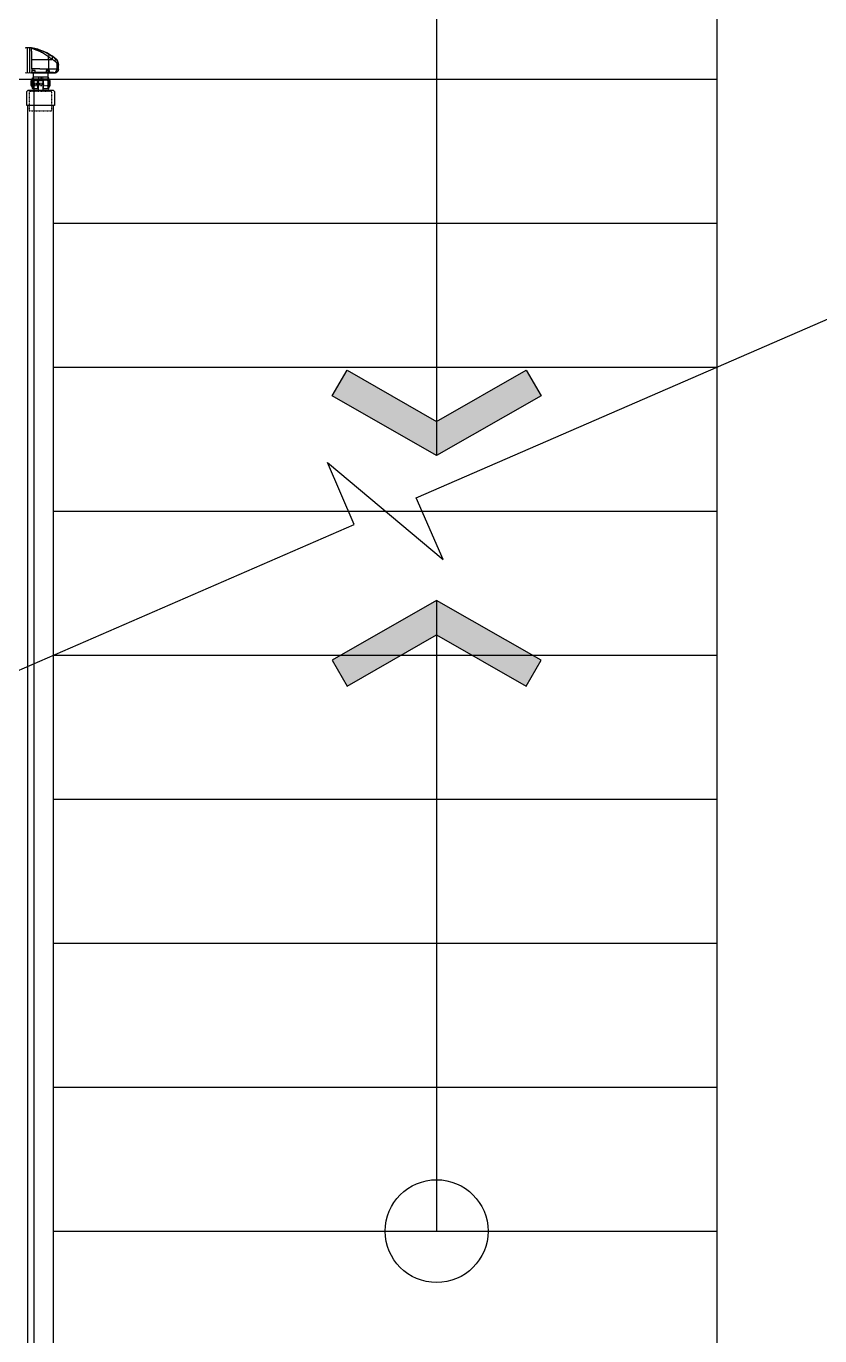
# Model space of a CAD drawing. Header units: millimetres. Extents: x -105683 to 94728, y -31127 to 151123.
# Drawn here: x 632 to 2175, y -5628 to -3082 of the extents above; entities that cross this region are included whole.
import ezdxf

# ---------------------------------------------------------------- set-up
doc = ezdxf.new("R2010")
doc.units = ezdxf.units.MM
doc.linetypes.add('xr_plan$0$AXR-B3F$0$HIDDEN', pattern=[0.375, 0.25, -0.125])
doc.layers.add('e-plan', color=9, linetype='Continuous')

# ---------------------------------------------------------------- blocks, each defined once
blk = doc.blocks.new('xr_plan$0$AXR-B3F$0$A$C4A476E5C')
at = {"layer": 'e-plan'}
for points in [[(-8.5, 14.5), (22.5, 14.5), (22.5, 5.2), (4.5, 5.2), (4.5, -5.2), (22.5, -5.2), (22.5, -14.5), (-8.5, -14.5), (-8.5, -17), (-12.5, -17), (-12.5, -10.5), (-7.5, -10.5), (-7.5, 0), (-7.5, 10.5), (-12.5, 10.5), (-12.5, 17), (-8.5, 17), (-8.5, 14.5), (-8.5, 17)], [(0, -14.5), (0, 14.5)], [(22.8, 14.5), (1.2, 14.5)], [(4.5, 5), (25.5, 5)], [(22.8, -14.5), (1.2, -14.5)], [(25.5, -5), (4.5, -5)]]:
    blk.add_lwpolyline(points, dxfattribs=at)
for points in [[(22.8, 14.5), (22.8, 14.7, 0.414214), (21.5, 16), (2.5, 16, 0.414214), (1.2, 14.7), (1.2, 14.5)], [(20.2, 16, 0.306902), (19.4, 17.2, 0.108318), (12, 18.5, 0.10812), (4.6, 17.2, 0.306686), (3.8, 16)], [(22.8, -14.5), (22.8, -14.7, -0.414214), (21.5, -16), (2.5, -16, -0.414214), (1.2, -14.7), (1.2, -14.5)], [(20.2, -16, -0.306902), (19.4, -17.2, -0.108318), (12, -18.5, -0.10812), (4.6, -17.2, -0.306686), (3.8, -16)]]:
    blk.add_lwpolyline(points, format="xyb", dxfattribs=at)
at = {"layer": 'e-plan', "linetype": 'xr_plan$0$AXR-B3F$0$HIDDEN', "ltscale": 0.08}
for points in [[(4.5, -5), (2.7, -5), (2.7, 5), (4.5, 5)], [(7, 5.2), (7, 14.5)], [(7, -5), (7, 5)], [(17, 5.2), (17, 14.5)], [(17, -5), (17, 5)], [(7, -14.5), (7, -5.2)], [(17, -14.5), (17, -5.2)]]:
    blk.add_lwpolyline(points, dxfattribs=at)
blk.add_lwpolyline([(7, -5.5), (7.6, -5.5), (7.6, 12.2, -0.414214), (8.9, 13.5), (10.7, 13.5, -0.414214), (12, 12.2), (12, -5.5), (14.3, -5.5), (14.3, 12.2, -0.414214), (15.6, 13.5), (17, 13.5)], format="xyb", dxfattribs=at)
blk = doc.blocks.new('xr_plan$0$AXR-B3F$0$A$C60F43BED')
at = {"layer": 'e-plan'}
blk.add_lwpolyline([(-10.1, 27), (-35.6, 27, 0.414214), (-40.1, 22.5), (-40.1, -22.5, 0.414214), (-35.6, -27), (-10.1, -27)], format="xyb", dxfattribs=at)
blk.add_lwpolyline([(-10.1, -27), (-10.1, 27)], dxfattribs=at)
at = {"layer": 'e-plan', "linetype": 'xr_plan$0$AXR-B3F$0$HIDDEN', "ltscale": 0.08}
for points in [[(-10.1, -22), (-37.5, -22), (-37.5, 22), (-10.1, 22)], [(-10.1, 22), (0, 22), (0, -22), (-10.1, -22)]]:
    blk.add_lwpolyline(points, dxfattribs=at)
blk = doc.blocks.new('Xref-지하1층')
at = {"layer": 'e-plan'}
for p, q in [((5500, 10400), (5500, 5320)), ((2800, 8720), (5500, 8720)), ((4172.5, 5920), (4172.5, 8720)), ((4201.2, 8720), (4172.5, 8720)), ((4172.5, 5920), (4172.5, 8720)), ((4209.9, 8440), (5500, 8440)), ((4209.9, 8160), (5500, 8160)), ((4209.9, 7880), (5500, 7880)), ((4209.9, 7600), (5500, 7600)), ((4209.9, 7320), (5500, 7320)), ((4209.9, 7040), (5500, 7040)), ((4209.9, 6760), (5500, 6760)), ((4209.9, 6480), (5500, 6480))]:
    blk.add_line(p, q, dxfattribs=at)
at = {"layer": 'e-plan', "linetype": 'Continuous'}
for p, q in [((4200.3, 8758.3), (4200.3, 8739.5)), ((4216.3, 8751), (4216.3, 8739.4)), ((4219.2, 8747.2), (4219.2, 8739.4)), ((4219.2, 8739.4), (4219.4, 8739.2)), ((4219.4, 8739.2), (4219.4, 8747.2)), ((4167.3, 8732.2), (4212.4, 8732.2)), ((4212.4, 8732.2), (4212.2, 8732.4))]:
    blk.add_line(p, q, dxfattribs=at)
at = {"layer": 'e-plan'}
for points in [[(3475, 5920), (3475, 9589.8), (4954.9, 9589.8), (4954.9, 7987.8)], [(4159.9, 5971.5), (4159.9, 8668.5)], [(4209.9, 5971.5), (4209.9, 8668.5)], [(3884.6, 7458.8), (4794.8, 7853.9), (4742.5, 7974.3), (4967.4, 7785.7), (4915.1, 7906.1), (5800, 8290.2)], [(4954.9, 7706), (4954.9, 6480)]]:
    blk.add_lwpolyline(points, dxfattribs=at)
for points in [[(4954.9, 8054.5), (5129.2, 8154.1), (5157.9, 8103.8), (4954.9, 7987.8), (4752, 8103.8), (4780.7, 8154.1)], [(4954.9, 7639.3), (5129.2, 7539.8), (5157.9, 7590), (4954.9, 7706), (4752, 7590), (4780.7, 7539.8)]]:
    blk.add_lwpolyline(points, close=True, dxfattribs=at)
at = {"layer": 'e-plan', "linetype": 'Continuous'}
for points in [[(4212.7, 8754.8, 0), (4212.8, 8754.9, 0), (4212.9, 8755, 0), (4212.9, 8755.2, 0), (4213, 8755.3, 0), (4213, 8755.5, 0), (4213.1, 8755.6, 0), (4213.1, 8755.8, 0), (4213.2, 8755.9, 0), (4213.2, 8756, 0), (4213.3, 8756.2, 0), (4213.3, 8756.3, 0), (4213.4, 8756.5, 0), (4213.4, 8756.6, 0), (4213.4, 8756.7, 0), (4213.4, 8756.9, 0), (4213.5, 8757, 0), (4213.5, 8757.1, 0), (4213.5, 8757.3, 0), (4213.5, 8757.4, 0), (4213.5, 8757.5, 0), (4213.6, 8757.7, 0), (4213.6, 8757.8, 0), (4213.6, 8757.9, 0), (4213.6, 8758, 0), (4213.6, 8758.2, 0), (4213.6, 8758.3, 0), (4213.6, 8758.4, 0), (4213.6, 8758.5, 0), (4213.5, 8758.6, 0), (4213.5, 8758.7, 0), (4213.5, 8758.9, 0), (4213.5, 8759, 0), (4213.5, 8759.1, 0), (4213.4, 8759.2, 0), (4213.4, 8759.3, 0), (4213.4, 8759.4, 0), (4213.3, 8759.5, 0), (4213.3, 8759.6, 0), (4213.3, 8759.6, 0), (4213.2, 8759.7, 0), (4213.2, 8759.8, 0), (4213.1, 8759.9, 0), (4213.1, 8760, 0), (4213, 8760.1, 0), (4213, 8760.1, 0), (4212.9, 8760.2, 0), (4212.8, 8760.3, 0), (4212.8, 8760.3, 0), (4212.7, 8760.4, 0)], [(4200.3, 8739.5, 0), (4199.6, 8739.5, 0), (4199, 8739.5, 0), (4198.3, 8739.5, 0), (4197.7, 8739.5, 0), (4197.1, 8739.5, 0), (4196.4, 8739.5, 0), (4195.8, 8739.5, 0), (4195.1, 8739.5, 0), (4194.5, 8739.5, 0), (4193.8, 8739.5, 0), (4193.2, 8739.5, 0), (4192.5, 8739.5, 0), (4191.9, 8739.5, 0), (4191.2, 8739.5, 0), (4190.6, 8739.5, 0), (4189.9, 8739.5, 0), (4189.3, 8739.5, 0), (4188.6, 8739.5, 0), (4188, 8739.5, 0), (4187.3, 8739.5, 0), (4186.7, 8739.5, 0), (4186, 8739.5, 0), (4185.4, 8739.5, 0), (4184.7, 8739.5, 0), (4184.1, 8739.5, 0), (4183.4, 8739.6, 0), (4182.7, 8739.6, 0), (4182.1, 8739.6, 0), (4181.4, 8739.6, 0), (4180.8, 8739.6, 0), (4180.1, 8739.6, 0), (4179.5, 8739.6, 0), (4178.8, 8739.6, 0), (4178.1, 8739.6, 0), (4177.5, 8739.6, 0), (4176.8, 8739.6, 0), (4176.1, 8739.6, 0), (4175.5, 8739.6, 0), (4174.8, 8739.6, 0), (4174.2, 8739.6, 0), (4173.5, 8739.6, 0), (4172.8, 8739.6, 0), (4172.2, 8739.6, 0), (4171.5, 8739.6, 0), (4170.8, 8739.6, 0), (4170.2, 8739.6, 0), (4169.5, 8739.6, 0), (4168.8, 8739.6, 0), (4168.2, 8739.6, 0)], [(4198.1, 8732.5, 0), (4198.1, 8732.5, 0), (4198.2, 8732.5, 0), (4198.3, 8732.5, 0), (4198.3, 8732.6, 0), (4198.4, 8732.6, 0), (4198.5, 8732.6, 0), (4198.5, 8732.7, 0), (4198.6, 8732.7, 0), (4198.7, 8732.8, 0), (4198.7, 8732.9, 0), (4198.8, 8732.9, 0), (4198.9, 8733, 0), (4198.9, 8733.1, 0), (4199, 8733.2, 0), (4199, 8733.3, 0), (4199.1, 8733.4, 0), (4199.2, 8733.5, 0), (4199.2, 8733.6, 0), (4199.3, 8733.7, 0), (4199.3, 8733.9, 0), (4199.4, 8734, 0), (4199.5, 8734.1, 0), (4199.5, 8734.3, 0), (4199.6, 8734.4, 0), (4199.6, 8734.6, 0), (4199.7, 8734.7, 0), (4199.7, 8734.9, 0), (4199.7, 8735.1, 0), (4199.8, 8735.2, 0), (4199.8, 8735.4, 0), (4199.9, 8735.6, 0), (4199.9, 8735.8, 0), (4199.9, 8736, 0), (4200, 8736.2, 0), (4200, 8736.3, 0), (4200, 8736.5, 0), (4200.1, 8736.7, 0), (4200.1, 8736.9, 0), (4200.1, 8737.2, 0), (4200.1, 8737.4, 0), (4200.2, 8737.6, 0), (4200.2, 8737.8, 0), (4200.2, 8738, 0), (4200.2, 8738.2, 0), (4200.2, 8738.4, 0), (4200.2, 8738.6, 0), (4200.2, 8738.9, 0), (4200.3, 8739.1, 0), (4200.3, 8739.3, 0)], [(4216.3, 8739.4, 0), (4216, 8739.4, 0), (4215.8, 8739.4, 0), (4215.5, 8739.4, 0), (4215.2, 8739.4, 0), (4215, 8739.4, 0), (4214.7, 8739.5, 0), (4214.4, 8739.5, 0), (4214.1, 8739.5, 0), (4213.8, 8739.5, 0), (4213.5, 8739.5, 0), (4213.2, 8739.5, 0), (4212.9, 8739.5, 0), (4212.6, 8739.5, 0), (4212.3, 8739.5, 0), (4212, 8739.5, 0), (4211.7, 8739.5, 0), (4211.4, 8739.5, 0), (4211.1, 8739.5, 0), (4210.8, 8739.5, 0), (4210.5, 8739.5, 0), (4210.2, 8739.5, 0), (4209.9, 8739.5, 0), (4209.5, 8739.5, 0), (4209.2, 8739.5, 0), (4208.9, 8739.5, 0), (4208.6, 8739.5, 0), (4208.2, 8739.5, 0), (4207.9, 8739.5, 0), (4207.6, 8739.5, 0), (4207.2, 8739.5, 0), (4206.9, 8739.5, 0), (4206.6, 8739.5, 0), (4206.2, 8739.5, 0), (4205.9, 8739.5, 0), (4205.6, 8739.5, 0), (4205.2, 8739.5, 0), (4204.9, 8739.5, 0), (4204.5, 8739.5, 0), (4204.2, 8739.5, 0), (4203.8, 8739.5, 0), (4203.5, 8739.5, 0), (4203.1, 8739.5, 0), (4202.8, 8739.5, 0), (4202.4, 8739.5, 0), (4202.1, 8739.5, 0), (4201.7, 8739.5, 0), (4201.3, 8739.5, 0), (4201, 8739.5, 0), (4200.6, 8739.5, 0)], [(4211.3, 8732.4, 0), (4211.5, 8732.4, 0), (4211.6, 8732.5, 0), (4211.8, 8732.5, 0), (4211.9, 8732.5, 0), (4212.1, 8732.5, 0), (4212.2, 8732.6, 0), (4212.4, 8732.6, 0), (4212.5, 8732.7, 0), (4212.7, 8732.7, 0), (4212.8, 8732.8, 0), (4213, 8732.9, 0), (4213.1, 8732.9, 0), (4213.3, 8733, 0), (4213.4, 8733.1, 0), (4213.6, 8733.2, 0), (4213.7, 8733.3, 0), (4213.8, 8733.4, 0), (4214, 8733.5, 0), (4214.1, 8733.7, 0), (4214.2, 8733.8, 0), (4214.4, 8733.9, 0), (4214.5, 8734.1, 0), (4214.6, 8734.2, 0), (4214.7, 8734.4, 0), (4214.8, 8734.5, 0), (4214.9, 8734.7, 0), (4215.1, 8734.8, 0), (4215.2, 8735, 0), (4215.3, 8735.2, 0), (4215.3, 8735.3, 0), (4215.4, 8735.5, 0), (4215.5, 8735.7, 0), (4215.6, 8735.9, 0), (4215.7, 8736.1, 0), (4215.8, 8736.3, 0), (4215.8, 8736.5, 0), (4215.9, 8736.7, 0), (4216, 8736.9, 0), (4216, 8737.1, 0), (4216.1, 8737.3, 0), (4216.1, 8737.5, 0), (4216.2, 8737.7, 0), (4216.2, 8737.9, 0), (4216.2, 8738.1, 0), (4216.3, 8738.3, 0), (4216.3, 8738.6, 0), (4216.3, 8738.8, 0), (4216.3, 8739, 0), (4216.3, 8739.2, 0)], [(4212.4, 8732.2, 0), (4212.6, 8732.2, 0), (4212.8, 8732.2, 0), (4213, 8732.2, 0), (4213.2, 8732.3, 0), (4213.5, 8732.3, 0), (4213.7, 8732.3, 0), (4213.9, 8732.4, 0), (4214.1, 8732.4, 0), (4214.3, 8732.5, 0), (4214.5, 8732.5, 0), (4214.7, 8732.6, 0), (4214.9, 8732.7, 0), (4215.2, 8732.8, 0), (4215.4, 8732.9, 0), (4215.5, 8733, 0), (4215.7, 8733.1, 0), (4215.9, 8733.2, 0), (4216.1, 8733.3, 0), (4216.3, 8733.4, 0), (4216.5, 8733.5, 0), (4216.7, 8733.7, 0), (4216.8, 8733.8, 0), (4217, 8734, 0), (4217.2, 8734.1, 0), (4217.3, 8734.3, 0), (4217.5, 8734.4, 0), (4217.6, 8734.6, 0), (4217.8, 8734.7, 0), (4217.9, 8734.9, 0), (4218, 8735.1, 0), (4218.2, 8735.3, 0), (4218.3, 8735.5, 0), (4218.4, 8735.6, 0), (4218.5, 8735.8, 0), (4218.6, 8736, 0), (4218.7, 8736.2, 0), (4218.8, 8736.4, 0), (4218.9, 8736.6, 0), (4219, 8736.8, 0), (4219, 8737, 0), (4219.1, 8737.3, 0), (4219.2, 8737.5, 0), (4219.2, 8737.7, 0), (4219.2, 8737.9, 0), (4219.3, 8738.1, 0), (4219.3, 8738.3, 0), (4219.3, 8738.5, 0), (4219.4, 8738.8, 0), (4219.4, 8739, 0)], [(4216.3, 8751, 0), (4216.4, 8751.1, 0), (4216.5, 8751.1, 0), (4216.5, 8751.2, 0), (4216.6, 8751.3, 0), (4216.7, 8751.3, 0), (4216.7, 8751.4, 0), (4216.8, 8751.4, 0), (4216.8, 8751.5, 0), (4216.9, 8751.6, 0), (4217, 8751.6, 0), (4217, 8751.7, 0), (4217.1, 8751.8, 0), (4217.1, 8751.8, 0), (4217.2, 8751.9, 0), (4217.2, 8751.9, 0), (4217.3, 8752, 0), (4217.3, 8752.1, 0), (4217.4, 8752.1, 0), (4217.4, 8752.2, 0), (4217.4, 8752.3, 0), (4217.5, 8752.3, 0), (4217.5, 8752.4, 0), (4217.5, 8752.4, 0), (4217.6, 8752.5, 0), (4217.6, 8752.6, 0), (4217.6, 8752.6, 0), (4217.7, 8752.7, 0), (4217.7, 8752.7, 0), (4217.7, 8752.8, 0), (4217.7, 8752.8, 0), (4217.8, 8752.9, 0), (4217.8, 8753, 0), (4217.8, 8753, 0), (4217.8, 8753.1, 0), (4217.8, 8753.1, 0), (4217.8, 8753.2, 0), (4217.8, 8753.2, 0), (4217.8, 8753.3, 0), (4217.8, 8753.3, 0), (4217.9, 8753.4, 0), (4217.9, 8753.4, 0), (4217.9, 8753.5, 0), (4217.8, 8753.5, 0), (4217.8, 8753.6, 0), (4217.8, 8753.6, 0), (4217.8, 8753.7, 0), (4217.8, 8753.7, 0), (4217.8, 8753.8, 0), (4217.8, 8753.8, 0)], [(4219.2, 8739.4, 0), (4219.2, 8739.4, 0), (4219.1, 8739.4, 0), (4219.1, 8739.4, 0), (4219.1, 8739.4, 0), (4219.1, 8739.4, 0), (4219.1, 8739.4, 0), (4219.1, 8739.4, 0), (4219.1, 8739.4, 0), (4219, 8739.4, 0), (4219, 8739.4, 0), (4219, 8739.4, 0), (4219, 8739.4, 0), (4218.9, 8739.4, 0), (4218.9, 8739.4, 0), (4218.9, 8739.4, 0), (4218.8, 8739.4, 0), (4218.8, 8739.4, 0), (4218.8, 8739.4, 0), (4218.7, 8739.4, 0), (4218.7, 8739.4, 0), (4218.6, 8739.4, 0), (4218.6, 8739.4, 0), (4218.5, 8739.4, 0), (4218.5, 8739.4, 0), (4218.4, 8739.4, 0), (4218.3, 8739.4, 0), (4218.3, 8739.4, 0), (4218.2, 8739.4, 0), (4218.2, 8739.4, 0), (4218.1, 8739.4, 0), (4218, 8739.4, 0), (4217.9, 8739.4, 0), (4217.9, 8739.4, 0), (4217.8, 8739.4, 0), (4217.7, 8739.4, 0), (4217.6, 8739.4, 0), (4217.6, 8739.4, 0), (4217.5, 8739.4, 0), (4217.4, 8739.4, 0), (4217.3, 8739.4, 0), (4217.2, 8739.4, 0), (4217.1, 8739.4, 0), (4217, 8739.4, 0), (4216.9, 8739.4, 0), (4216.8, 8739.4, 0), (4216.7, 8739.4, 0), (4216.6, 8739.4, 0), (4216.5, 8739.4, 0), (4216.4, 8739.4, 0)], [(4198.1, 8732.5, 0), (4197.5, 8732.5, 0), (4196.9, 8732.5, 0), (4196.3, 8732.5, 0), (4195.7, 8732.5, 0), (4195, 8732.5, 0), (4194.4, 8732.5, 0), (4193.8, 8732.5, 0), (4193.2, 8732.5, 0), (4192.6, 8732.5, 0), (4192, 8732.5, 0), (4191.4, 8732.5, 0), (4190.8, 8732.5, 0), (4190.2, 8732.5, 0), (4189.6, 8732.5, 0), (4189, 8732.5, 0), (4188.4, 8732.5, 0), (4187.8, 8732.5, 0), (4187.2, 8732.5, 0), (4186.5, 8732.5, 0), (4185.9, 8732.5, 0), (4185.3, 8732.5, 0), (4184.7, 8732.5, 0), (4184.1, 8732.5, 0), (4183.5, 8732.5, 0), (4182.9, 8732.5, 0), (4182.2, 8732.5, 0), (4181.6, 8732.6, 0), (4181, 8732.6, 0), (4180.4, 8732.6, 0), (4179.8, 8732.6, 0), (4179.2, 8732.6, 0), (4178.5, 8732.6, 0), (4177.9, 8732.6, 0), (4177.3, 8732.6, 0), (4176.7, 8732.6, 0), (4176.1, 8732.6, 0), (4175.4, 8732.6, 0), (4174.8, 8732.6, 0), (4174.2, 8732.6, 0), (4173.6, 8732.6, 0), (4172.9, 8732.6, 0), (4172.3, 8732.6, 0), (4171.7, 8732.6, 0), (4171.1, 8732.6, 0), (4170.4, 8732.6, 0), (4169.8, 8732.6, 0), (4169.2, 8732.6, 0), (4168.6, 8732.6, 0), (4167.9, 8732.6, 0)], [(4211.3, 8732.4, 0), (4211.1, 8732.4, 0), (4210.9, 8732.4, 0), (4210.6, 8732.4, 0), (4210.4, 8732.4, 0), (4210.2, 8732.4, 0), (4209.9, 8732.5, 0), (4209.7, 8732.5, 0), (4209.5, 8732.5, 0), (4209.2, 8732.5, 0), (4209, 8732.5, 0), (4208.8, 8732.5, 0), (4208.5, 8732.5, 0), (4208.3, 8732.5, 0), (4208, 8732.5, 0), (4207.8, 8732.5, 0), (4207.5, 8732.5, 0), (4207.3, 8732.5, 0), (4207, 8732.5, 0), (4206.8, 8732.5, 0), (4206.5, 8732.5, 0), (4206.2, 8732.5, 0), (4206, 8732.5, 0), (4205.7, 8732.5, 0), (4205.4, 8732.5, 0), (4205.2, 8732.5, 0), (4204.9, 8732.5, 0), (4204.6, 8732.5, 0), (4204.4, 8732.5, 0), (4204.1, 8732.5, 0), (4203.8, 8732.5, 0), (4203.5, 8732.5, 0), (4203.3, 8732.5, 0), (4203, 8732.5, 0), (4202.7, 8732.5, 0), (4202.4, 8732.5, 0), (4202.1, 8732.5, 0), (4201.9, 8732.5, 0), (4201.6, 8732.5, 0), (4201.3, 8732.5, 0), (4201, 8732.5, 0), (4200.7, 8732.5, 0), (4200.4, 8732.5, 0), (4200.1, 8732.5, 0), (4199.8, 8732.5, 0), (4199.5, 8732.5, 0), (4199.2, 8732.5, 0), (4198.9, 8732.5, 0), (4198.6, 8732.5, 0), (4198.4, 8732.5, 0)], [(4212.2, 8732.4, 0), (4212.2, 8732.4, 0), (4212.2, 8732.4, 0), (4212.1, 8732.4, 0), (4212.1, 8732.4, 0), (4212.1, 8732.4, 0), (4212.1, 8732.4, 0), (4212.1, 8732.4, 0), (4212.1, 8732.4, 0), (4212.1, 8732.4, 0), (4212.1, 8732.4, 0), (4212.1, 8732.4, 0), (4212.1, 8732.4, 0), (4212.1, 8732.4, 0), (4212.1, 8732.4, 0), (4212.1, 8732.4, 0), (4212.1, 8732.4, 0), (4212, 8732.4, 0), (4212, 8732.4, 0), (4212, 8732.4, 0), (4212, 8732.4, 0), (4212, 8732.4, 0), (4212, 8732.4, 0), (4212, 8732.4, 0), (4211.9, 8732.4, 0), (4211.9, 8732.4, 0), (4211.9, 8732.4, 0), (4211.9, 8732.4, 0), (4211.9, 8732.4, 0), (4211.9, 8732.4, 0), (4211.8, 8732.4, 0), (4211.8, 8732.4, 0), (4211.8, 8732.4, 0), (4211.8, 8732.4, 0), (4211.7, 8732.4, 0), (4211.7, 8732.4, 0), (4211.7, 8732.4, 0), (4211.7, 8732.4, 0), (4211.6, 8732.4, 0), (4211.6, 8732.4, 0), (4211.6, 8732.4, 0), (4211.6, 8732.4, 0), (4211.5, 8732.4, 0), (4211.5, 8732.4, 0), (4211.5, 8732.4, 0), (4211.5, 8732.4, 0), (4211.4, 8732.4, 0), (4211.4, 8732.4, 0), (4211.4, 8732.4, 0), (4211.3, 8732.4, 0)]]:
    blk.add_polyline3d(points, dxfattribs=at)
at = {"layer": 'e-plan'}
blk.add_circle((4954.9, 6480), 100, dxfattribs=at)
at = {"layer": 'e-plan', "linetype": 'Continuous'}
blk.add_arc((4149.9, 8679.6), 102.6, 52.1807, 80.2103, dxfattribs=at)
at = {"layer": 'e-plan', "linetype": 'Continuous', "extrusion": (-1e-16, 2.22045e-32, -1)}
for centre, radius, start, end in [((-4202.4, 8747.2), 17, 127.8193, 180), ((-4157.6, 8734.2), 2.75, 225.2805, 314.7195), ((-4161.5, 8734.2), 2.75, 225.2805, 314.7195), ((-4165.4, 8734.2), 2.75, 225.2805, 314.7195)]:
    blk.add_arc(centre, radius, start, end, dxfattribs=at)
at = {"layer": 'e-plan', "linetype": 'Continuous', "extrusion": (0.008726, -0.008726, -0.999924)}
blk.add_arc((-4212.2, 8739.2, -40.2), 7, 180, 269.9956, dxfattribs=at)
at = {"layer": 'e-plan', "linetype": 'Continuous'}
for points, knots in [([(4155.7, 8780.7), (4155.9, 8781), (4156.2, 8781.1), (4156.4, 8781.3), (4156.7, 8781.4), (4157, 8781.5), (4157.3, 8781.5), (4157.6, 8781.6), (4157.9, 8781.5), (4158.2, 8781.5), (4158.5, 8781.4), (4158.8, 8781.3), (4159.1, 8781.1), (4159.3, 8781), (4159.4, 8780.9), (4159.5, 8780.7)], [0, 0, 0, 0, 0.216293, 0.216293, 0.216293, 0.432586, 0.432586, 0.432586, 0.648879, 0.648879, 0.648879, 0.865171, 0.865171, 0.865171, 1, 1, 1, 1]), ([(4159.5, 8780.7), (4159.8, 8781), (4160, 8781.1), (4160.3, 8781.3), (4160.6, 8781.4), (4160.9, 8781.5), (4161.2, 8781.5), (4161.5, 8781.6), (4161.8, 8781.5), (4162.1, 8781.5), (4162.4, 8781.4), (4162.7, 8781.3), (4163, 8781.1), (4163.1, 8781), (4163.3, 8780.9), (4163.4, 8780.7)], [0, 0, 0, 0, 0.216293, 0.216293, 0.216293, 0.432586, 0.432586, 0.432586, 0.648879, 0.648879, 0.648879, 0.865171, 0.865171, 0.865171, 1, 1, 1, 1]), ([(4159.5, 8732.2), (4159.5, 8732.3), (4159.5, 8732.4), (4159.5, 8732.5), (4159.5, 8732.5), (4159.5, 8732.5), (4159.5, 8733.4), (4159.5, 8736.3), (4159.5, 8739), (4159.5, 8741.8), (4159.5, 8746.8), (4159.5, 8752.4), (4159.5, 8758), (4159.5, 8763.6), (4159.5, 8770.4), (4159.5, 8775.4), (4159.5, 8778.1), (4159.5, 8779.1), (4159.5, 8779.8), (4159.5, 8780.3), (4159.5, 8780.5), (4159.5, 8780.5), (4159.5, 8780.5), (4159.5, 8780.5), (4159.5, 8780.6), (4159.5, 8780.7), (4159.5, 8780.7)], [0, 0, 0, 0, 0.25, 0.28125, 0.296875, 0.3125, 0.34375, 0.375, 0.390625, 0.40625, 0.4375, 0.5, 0.53125, 0.5625, 0.625, 0.6875, 0.703125, 0.71875, 0.726563, 0.734375, 0.75, 0.765625, 0.78125, 0.8125, 0.875, 1, 1, 1, 1]), ([(4163.4, 8780.7), (4163.6, 8781), (4163.9, 8781.1), (4164.2, 8781.3), (4164.4, 8781.4), (4164.8, 8781.5), (4165.1, 8781.5), (4165.4, 8781.6), (4165.7, 8781.5), (4166, 8781.5), (4166.3, 8781.4), (4166.6, 8781.3), (4166.8, 8781.1), (4167, 8781), (4167.2, 8780.9), (4167.3, 8780.7)], [0, 0, 0, 0, 0.213706, 0.213706, 0.213706, 0.427411, 0.427411, 0.427411, 0.641117, 0.641117, 0.641117, 0.854822, 0.854822, 0.854822, 1, 1, 1, 1]), ([(4163.4, 8780.7), (4163.4, 8780.7), (4163.4, 8780.6), (4163.4, 8780.5), (4163.4, 8780.5), (4163.4, 8780.5), (4163.4, 8780.5), (4163.4, 8780.3), (4163.4, 8779.8), (4163.4, 8779.1), (4163.4, 8778.1), (4163.4, 8775.4), (4163.4, 8770.4), (4163.4, 8763.6), (4163.4, 8758), (4163.4, 8752.4), (4163.4, 8746.8), (4163.4, 8741.8), (4163.4, 8739), (4163.4, 8736.3), (4163.4, 8733.4), (4163.4, 8732.5), (4163.4, 8732.5), (4163.4, 8732.5), (4163.4, 8732.4), (4163.4, 8732.3), (4163.4, 8732.2)], [0, 0, 0, 0, 0.125, 0.1875, 0.21875, 0.234375, 0.25, 0.265625, 0.273438, 0.28125, 0.296875, 0.3125, 0.375, 0.4375, 0.46875, 0.5, 0.5625, 0.59375, 0.609375, 0.625, 0.65625, 0.6875, 0.703125, 0.71875, 0.75, 1, 1, 1, 1]), ([(4167.3, 8780.4), (4167.4, 8780.4), (4167.3, 8780.4), (4167.3, 8780.5), (4167.3, 8780.5), (4167.3, 8780.5), (4167.3, 8780.5), (4167.3, 8780.6), (4167.3, 8780.7), (4167.3, 8780.7)], [0, 0, 0, 0, 0.125, 0.125, 0.25, 0.25, 0.5, 0.5, 1, 1, 1, 1]), ([(4167.3, 8780.4), (4167.3, 8780.4), (4167.3, 8780.3), (4167.4, 8779.9), (4167.4, 8779.6), (4167.4, 8779.2)], [0, 0, 0, 0, 0.5, 0.5, 1, 1, 1, 1]), ([(4167.3, 8780.4), (4173.3, 8779.4), (4179.2, 8777.8), (4190.8, 8773.6), (4196.3, 8771), (4201.5, 8767.9)], [0, 0, 0, 0, 0.5, 0.5, 1, 1, 1, 1]), ([(4167.5, 8758.3), (4167.4, 8762.4), (4167.5, 8766.5), (4167.5, 8772), (4167.4, 8773.7), (4167.4, 8776.7), (4167.5, 8778), (4167.4, 8779.2)], [0, 0, 0, 0, 0.5, 0.5, 0.75, 0.75, 1, 1, 1, 1]), ([(4200.1, 8763.1), (4197.7, 8764.9), (4195.1, 8766.7), (4189.9, 8770), (4187.2, 8771.5), (4179, 8775.6), (4173.3, 8777.7), (4167.4, 8779.2)], [0, 0, 0, 0, 0.25, 0.25, 0.5, 0.5, 1, 1, 1, 1]), ([(4200.1, 8763.1), (4200.7, 8764.3), (4201.2, 8765.5), (4201.7, 8767.2), (4201.7, 8767.8), (4201.5, 8767.9)], [0, 0, 0, 0, 0.5, 0.5, 1, 1, 1, 1]), ([(4206.8, 8758.3), (4207.5, 8759.6), (4207.9, 8760.9), (4208.2, 8763.1), (4207.9, 8763.8), (4207.4, 8764.2)], [0, 0, 0, 0, 0.5, 0.5, 1, 1, 1, 1]), ([(4167.5, 8739.6), (4167.4, 8737.7), (4167.5, 8735.9), (4167.4, 8733.4), (4167.2, 8732.6), (4167.3, 8732.6)], [0, 0, 0, 0, 0.5, 0.5, 1, 1, 1, 1]), ([(4167.5, 8739.6), (4167.6, 8741.1), (4167.5, 8742.7), (4167.5, 8745.8), (4167.5, 8747.4), (4167.5, 8750.5), (4167.5, 8752), (4167.5, 8755.1), (4167.5, 8756.7), (4167.5, 8758.3)], [0, 0, 0, 0, 0.25, 0.25, 0.5, 0.5, 0.75, 0.75, 1, 1, 1, 1]), ([(4167.3, 8732.2), (4167.3, 8732.3), (4167.3, 8732.3), (4167.3, 8732.4), (4167.3, 8732.4), (4167.3, 8732.5), (4167.3, 8732.5), (4167.3, 8732.5), (4167.3, 8732.5), (4167.3, 8732.6), (4167.4, 8732.6), (4167.3, 8732.6)], [0, 0, 0, 0, 0.5, 0.5, 0.75, 0.75, 0.875, 0.875, 0.9375, 0.9375, 1, 1, 1, 1])]:
    blk.add_open_spline(points, degree=3, knots=knots, dxfattribs=at)
for points in [[(4200.3, 8758.3), (4200.3, 8759.8), (4200.2, 8761.5), (4200.1, 8763.1)], [(4206.8, 8758.3), (4204.7, 8759.9), (4202.5, 8761.5), (4200.1, 8763.1)], [(4201.5, 8767.9), (4203.6, 8766.7), (4205.5, 8765.5), (4207.4, 8764.2)], [(4207.4, 8764.2), (4209.2, 8763), (4211, 8761.7), (4212.6, 8760.4)], [(4212.8, 8760.6), (4212.7, 8760.6), (4212.7, 8760.5), (4212.6, 8760.4)], [(4212.6, 8760.4), (4214.9, 8758.7), (4216.6, 8756.5), (4217.8, 8753.8)], [(4167.5, 8758.3), (4178.6, 8758.3), (4189.6, 8758.3), (4200.3, 8758.3)], [(4200.3, 8758.3), (4202.5, 8758.3), (4204.7, 8758.3), (4206.8, 8758.3)], [(4212.7, 8754.8), (4210.9, 8755.9), (4208.9, 8757.1), (4206.8, 8758.3)], [(4216.3, 8751), (4215.4, 8752.7), (4214.2, 8753.8), (4212.7, 8754.8)], [(4219.2, 8747.2), (4219.1, 8748.5), (4218.1, 8749.8), (4216.3, 8751)], [(4217.8, 8753.8), (4218.7, 8751.7), (4219.1, 8749.5), (4219.2, 8747.2)], [(4219.4, 8747.2), (4219.3, 8747.2), (4219.2, 8747.2), (4219.2, 8747.2)]]:
    blk.add_open_spline(points, degree=3, dxfattribs=at)
at = {"layer": 'e-plan'}
for points in [[(4780.7, 8154.1), (4752, 8103.8), (4954.9, 8054.5), (4954.9, 7987.8)], [(4954.9, 8054.5), (4954.9, 7987.8), (5129.2, 8154.1), (5157.9, 8103.8)], [(4780.7, 7539.8), (4752, 7590), (4954.9, 7639.3), (4954.9, 7706)], [(4954.9, 7639.3), (4954.9, 7706), (5129.2, 7539.8), (5157.9, 7590)]]:
    blk.add_solid(points, dxfattribs=at)
at = {"layer": 'e-plan', "xscale": -1, "rotation": 90}
for name, p in [('xr_plan$0$AXR-B3F$0$A$C4A476E5C', (4184.9, 8724)), ('xr_plan$0$AXR-B3F$0$A$C60F43BED', (4184.9, 8658.4))]:
    blk.add_blockref(name, p, dxfattribs=at)

msp = doc.modelspace()

# ---------------------------------------------------------------- block references
at = {"layer": 'e-plan'}
msp.add_blockref('Xref-지하1층', (-3525, -11905), dxfattribs=at)

doc.saveas('drawing.dxf')
